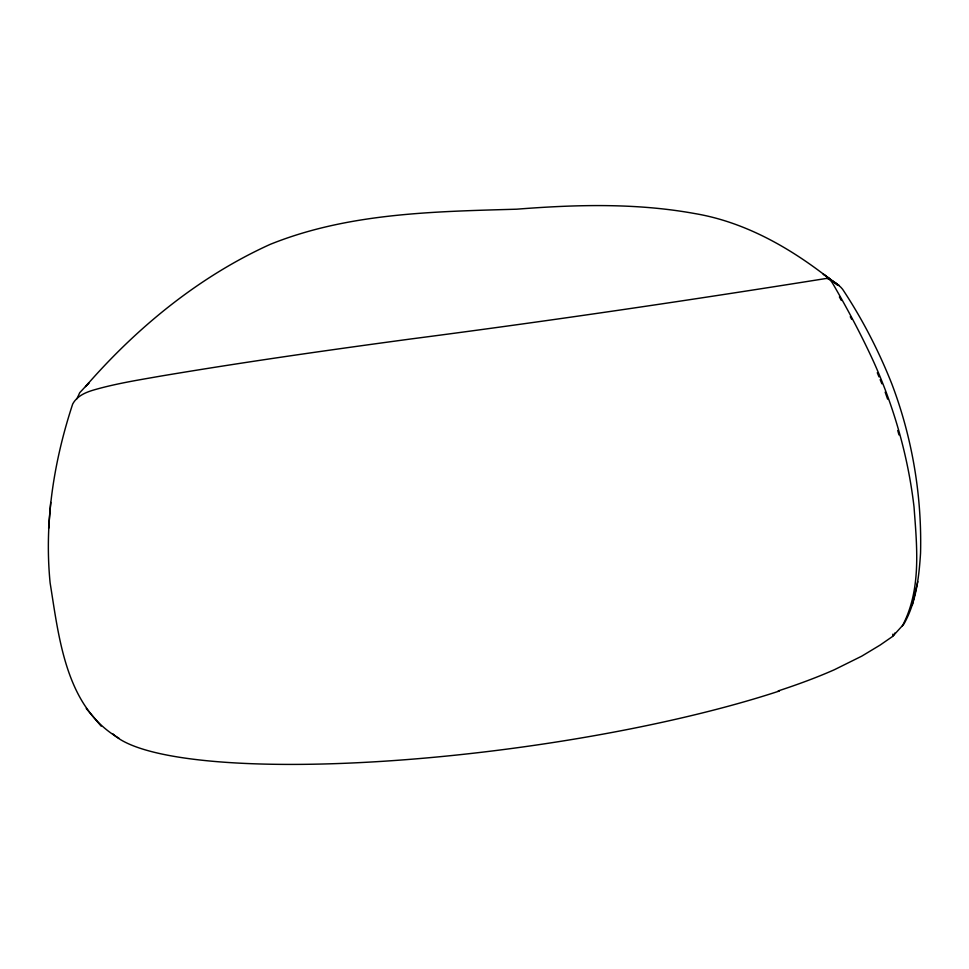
<?xml version="1.0" encoding="UTF-8"?>
<svg xmlns="http://www.w3.org/2000/svg" width="969" height="969" viewBox="0 0 969 969"><rect width="100%" height="100%" fill="white"/><g stroke="black" fill="none" stroke-linecap="round" stroke-linejoin="round"><path stroke-width="1.45" d="M902.296 626.047L902.502 625.659C921.652 589.394 916.892 546.395 914.033 506.993C908.219 457.162 894.46 408.433 874.038 362.636C862.156 336.594 848.735 311.279 834.454 286.461C832.613 283.481 830.494 278.478 826.448 278.43C688.111 300.511 549.52 320.945 410.59 339.005C326.941 350.281 243.364 362.188 160.115 376.202C138.216 380.066 116.171 383.567 94.756 389.695C86.168 392.118 77.145 395.74 72.687 404.025C53.792 461.462 44.138 522.473 50.122 582.914C59 637.735 65.65 707.491 119.066 738.293M50.715 502.451L48.632 528.371M778.216 690.909A401.045 80.052 -7.6 0 0 834.503 669.664L861.744 656.158L880.143 645.063L892.667 636.391L903.907 624.024C916.093 602.524 919 577.354 920.55 553.129C921.955 495.498 912.253 437.625 891.759 383.736C878.641 350.693 862.265 318.886 842.594 289.247C839.045 284.753 833.934 281.931 829.198 278.89M912.301 605.019L917.776 581.654M76.999 398.743L79.688 392.748L89.027 382.719L85.49 386.595C136.629 327.704 198.79 276.746 270.097 244.406C348.198 212.877 433.724 211.605 516.659 209.195C576.022 204.556 635.846 202.86 694.712 213.543C748.213 222.519 796.143 251.346 837.495 285.213M894.775 633.06L894.024 634.901L892.643 634.271M892.667 636.391L892.788 635.725M829.646 278.672L823.153 274.033L839.069 285.564L833.449 281.543M86.277 708.521L101.151 726.144M839.384 296.95L841.371 300.475M850.261 316.706L851.642 319.249M877.284 372.726L879.004 376.868M880.155 379.642L881.875 383.785M885.157 392.13L887.628 399.155M897.754 430.527L898.978 434.899M779.427 690.994A398.634 79.737 -7.6 0 1 382.876 761.295A398.634 79.737 -7.6 0 1 112.67 733.69"/></g></svg>
